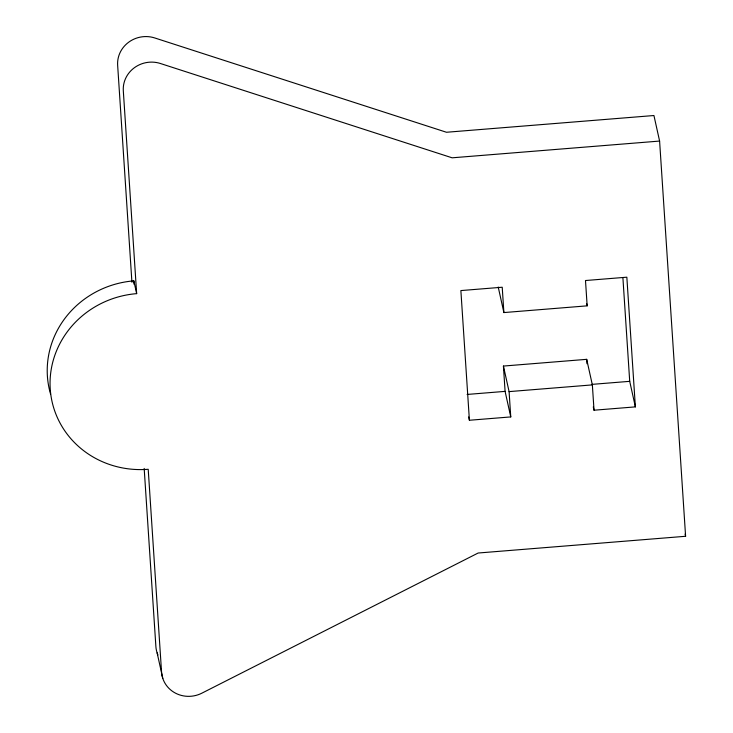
<?xml version="1.0" encoding="UTF-8"?>
<svg xmlns="http://www.w3.org/2000/svg" width="733" height="733" viewBox="0 0 733 733"><rect width="100%" height="100%" fill="white"/><g stroke="black" fill="none" stroke-linecap="round" stroke-linejoin="round"><path stroke-width="1.1" d="M659.599 141.066L452.142 157.815L160.371 63.487A27.781 26.379 -12.5 0 0 123.309 90.782L136.659 293.64A92.596 87.914 -12.5 0 0 50.229 388.902A92.596 87.914 -12.5 0 0 148.213 469.285L161.562 672.143A27.781 26.379 -12.5 0 0 201.813 693.198L478.145 553.021L685.602 536.281L659.599 141.066L653.937 115.521L446.479 132.261L154.709 37.942A27.781 26.379 -12.5 0 0 117.647 65.237L131.922 282.251M498.22 287.024L503.883 312.57L587.16 305.844L585.493 280.528L626.843 277.193L635.374 406.879L594.023 410.214L593.29 406.888M468.662 416.93L469.404 420.256L510.754 416.921L505.092 391.376L503.424 366.06L586.693 359.335L592.356 384.889L594.023 410.214M467.095 394.446L505.092 391.376M591.714 384.394L629.711 381.334L635.374 406.879M503.424 366.06L509.087 391.614L592.356 384.889M157.128 652.883L162.79 678.428M685.108 534.055L685.602 536.281M586.666 303.618L587.16 305.844M50.595 394.171A92.596 87.914 -12.5 0 1 133.818 280.867L136.659 293.64M622.903 277.807L629.711 381.334M586.693 359.335L586.986 363.742M503.883 312.57L502.224 287.235L460.874 290.57L469.404 420.256M509.087 391.614L510.754 416.921M133.818 280.867L134.047 284.285M144.172 468.414L155.891 646.598A27.781 26.379 -12.5 0 0 157.916 654.945"/></g></svg>
